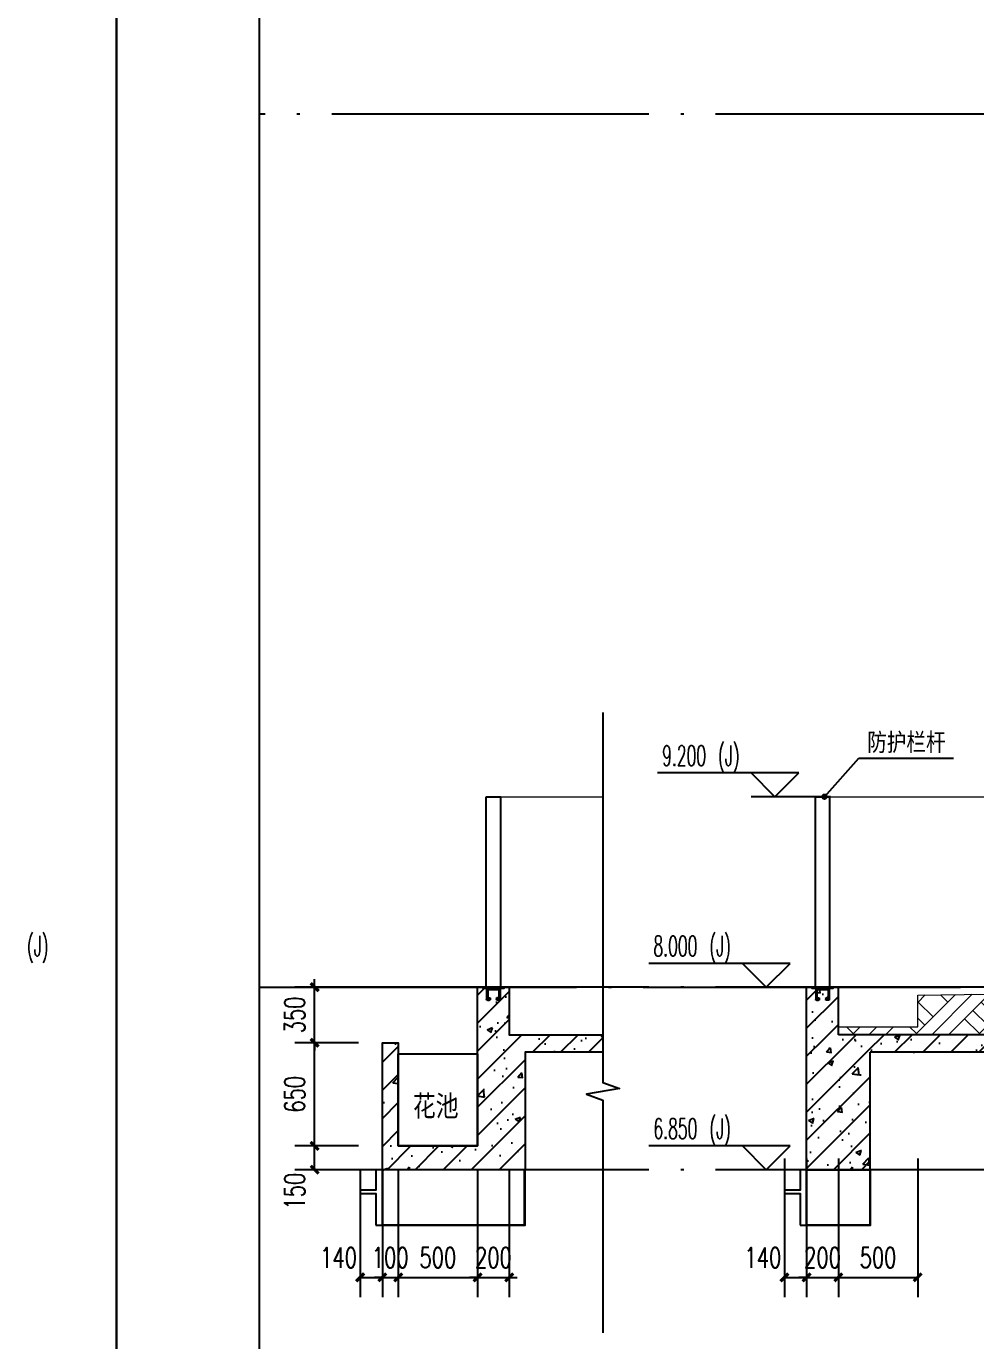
# Model space of a CAD drawing. Header units: millimetres. Extents: x 434053 to 1059003, y -2417481 to 936527.
# Drawn here: x 604182 to 610168, y -2246763 to -2238482 of the extents above; entities that cross this region are included whole.
import ezdxf

# ---------------------------------------------------------------- set-up
doc = ezdxf.new("R2010")
doc.units = ezdxf.units.MM
doc.header["$LTSCALE"] = 1000
doc.header["$MEASUREMENT"] = 0
doc.linetypes.add('ACAD_ISO02W100-0.5', pattern=[6, 4, -2])
doc.linetypes.add('DOTE', pattern=[2.42, 2, -0.2, 0.02, -0.2])
doc.layers.get('Defpoints').update_dxf_attribs({"color": 6})
for name, color, linetype in [('10# 立剖面$0$L-外包铝板', 30, 'Continuous'), ('10# 立剖面$0$t填充', 8, 'Continuous'), ('A-ANNO-DIMS', 3, 'Continuous'), ('A-ANNO-SYMB', 3, 'Continuous'), ('A-AXIS', 16, 'DOTE'), ('AXIS', 3, 'Continuous'), ('DIM_ELEV', 3, 'Continuous'), ('DIM_LEAD', 3, 'Continuous'), ('DOTE', 16, 'DOTE'), ('PUB_HATCH', 8, 'Continuous'), ('PUB_TEXT', 7, 'Continuous'), ('S', 2, 'Continuous'), ('STAIR', 2, 'Continuous'), ('WALL', 5, 'Continuous')]:
    doc.layers.add(name, color=color, linetype=linetype)
doc.layers.add('A-DETL-0001', color=4, linetype='Continuous', lineweight=15)
doc.styles.add('_TCH_DIM', font='SIMPLEX.shx', dxfattribs={"width": 0.8, "height": 3, "bigfont": 'GBCBIG.shx'})
doc.styles.add('_TCH_DIM_T3', font='SIMPLEX', dxfattribs={"width": 0.705882, "bigfont": 'GBCBIG'})
doc.styles.add('宋体', font='', dxfattribs={"width": 0.8})
doc.styles.get('宋体').set_extended_font_data('SimSun')
doc.dimstyles.new('_TCH_ARCH&&50', dxfattribs={"dimtxt": 127.5, "dimasz": 50, "dimexe": 125, "dimexo": 150, "dimgap": 61.25, "dimtad": 1, "dimdec": 0, "dimzin": 0, "dimdsep": 46, "dimtxsty": '_TCH_DIM_T3', "dimblk": 'ARCHTICK', "dimcen": 0.09, "dimclrt": 7, "dimazin": 2, "dimtfac": 1, "dimtdec": 0, "dimtix": 1, "dimtmove": 2, "dimatfit": 3, "dimfxl": 1, "dimtolj": 1, "dimtzin": 0, "dimarcsym": 0})
pattern_1 = [(45, (-1713816.56, -1462982.77), (-88.3883476, 88.3883476), []), (50, (-1713816.56, -1462982.77), (358.63009, -31.376067), [37.5, -412.5]), (355, (-1713816.56, -1462982.77), (-69.375667, 376.096067), [30, -330]), (100.4514, (-1713786.68, -1462985.4), (289.25469, 344.71977), [31.870095, -350.571056]), (46.1842, (-1713816.56, -1462882.77), (533.620524, -82.75951), [56.25, -618.75]), (96.6356, (-1713772.1, -1462889.67), (467.33135, 487.05894), [47.80514, -525.8565]), (351.1842, (-1713816.56, -1462882.77), (467.33097, 487.0593), [45, -495]), (21, (-1713766.56, -1462907.77), (298.453526, -201.309445), [37.5, -412.5]), (326, (-1713766.56, -1462907.77), (121.657666, 362.57502), [30, -330]), (71.4514, (-1713741.7, -1462924.55), (420.111314, 161.26525), [31.870095, -350.571056]), (37.5, (-1713816.56, -1462982.77), (6.0799277, 166.446927), [0, -326, 0, -335, 0, -331.25]), (7.5, (-1713816.56, -1462982.77), (131.534769, 197.205856), [0, -191, 0, -318.5, 0, -126.25]), (327.5, (-1713928.06, -1462982.77), (266.911218, -11.277436), [0, -125, 0, -390, 0, -517.5]), (317.5, (-1713978.06, -1462982.77), (291.593085, 50.052491), [0, -162.5, 0, -259, 0, -367.5])]

# ---------------------------------------------------------------- blocks, each defined once
blk = doc.blocks.new('ASDFADFGAF')
blk.add_lwpolyline([(0, 28700), (12350, 28700), (12350, 0), (0, 0)], close=True)
blk = doc.blocks.new('A$C794B30DD')
at = {"layer": 'S'}
for points in [[(110, 1124.6), (20, 1124.6), (20, -75.4), (110, -75.4)], [(130, -75.4), (0, -75.4), (0, -83.4), (130, -83.4)]]:
    blk.add_lwpolyline(points, close=True, dxfattribs=at)
at = {"layer": 'STAIR', "linetype": 'ACAD_ISO02W100-0.5'}
for p, q in [((22.1, -83.4), (22.1, -153.3)), ((26.9, -158), (40, -158)), ((100.3, -91), (29.7, -91)), ((29.7, -91), (29.7, -148.5)), ((100.3, -91), (29.7, -91)), ((31.6, -150.4), (35.3, -150.4)), ((37.2, -144.7), (37.2, -148.5)), ((39.1, -142.8), (42.9, -142.8)), ((44.8, -144.7), (44.8, -153.3)), ((85.2, -144.7), (85.2, -153.3)), ((90.9, -142.8), (87.1, -142.8)), ((103.1, -158), (90, -158)), ((92.8, -144.7), (92.8, -148.5)), ((92.8, -144.7), (92.8, -148.5)), ((98.4, -150.4), (94.7, -150.4)), ((100.3, -91), (100.3, -148.5)), ((107.9, -83.4), (107.9, -153.3))]:
    blk.add_line(p, q, dxfattribs=at)
for centre, radius, start, end in [((26.9, -153.3), 4.74, 180, 270), ((31.6, -148.5), 1.9, 180, 270), ((35.3, -148.5), 1.9, 270, 0), ((39.1, -144.7), 1.9, 90, 180), ((40, -153.3), 4.74, 270, 0), ((42.9, -144.7), 1.9, 0, 90), ((87.1, -144.7), 1.9, 90, 180), ((90, -153.3), 4.74, 180, 270), ((90.9, -144.7), 1.9, 0, 90), ((94.7, -148.5), 1.9, 180, 270), ((98.4, -148.5), 1.9, 270, 0), ((103.1, -153.3), 4.74, 270, 0)]:
    blk.add_arc(centre, radius, start, end, dxfattribs=at)
blk = doc.blocks.new('_ArchTick')
at = {"color": 0, "linetype": 'ByBlock', "const_width": 0.4}
blk.add_lwpolyline([(-0.5, -0.5), (0.5, 0.5)], dxfattribs=at)
blk = doc.blocks.new('*D886')
at = {"layer": 'A-ANNO-DIMS', "color": 0, "lineweight": -2, "transparency": 16777216}
for p, q in [((606277.1, -2245535.7), (605875.1, -2245535.7)), ((606000.1, -2245685.7), (606000.1, -2245535.7)), ((606277.1, -2245685.7), (605875.1, -2245685.7))]:
    blk.add_line(p, q, dxfattribs=at)
at = {"layer": 'Defpoints', "color": 0, "transparency": 16777216}
for p in [(606000.1, -2245535.7), (606427.1, -2245535.7), (606427.1, -2245685.7)]:
    blk.add_point(p, dxfattribs=at)
at = {"layer": 'A-ANNO-DIMS', "color": 0, "lineweight": -2, "transparency": 16777216, "xscale": 50, "yscale": 50, "zscale": 50}
for p, rotation in [((606000.1, -2245535.7), 90), ((606000.1, -2245685.7), 270)]:
    blk.add_blockref('_ArchTick', p, dxfattribs=dict(at, rotation=rotation))
at = {"layer": 'A-ANNO-DIMS', "color": 7, "transparency": 16777216, "insert": (605875.1, -2245821.4), "char_height": 127.5, "attachment_point": 5, "rotation": 90, "style": '_TCH_DIM_T3'}
blk.add_mtext('\\A1;150', dxfattribs=at)
blk = doc.blocks.new('*D887')
at = {"layer": 'A-ANNO-DIMS', "color": 0, "lineweight": -2, "transparency": 16777216}
for p, q in [((606277.1, -2244885.7), (605875.1, -2244885.7)), ((606000.1, -2245535.7), (606000.1, -2244885.7)), ((606277.1, -2245535.7), (605875.1, -2245535.7))]:
    blk.add_line(p, q, dxfattribs=at)
at = {"layer": 'Defpoints', "color": 0, "transparency": 16777216}
for p in [(606000.1, -2244885.7), (606427.1, -2244885.7), (606427.1, -2245535.7)]:
    blk.add_point(p, dxfattribs=at)
at = {"layer": 'A-ANNO-DIMS', "color": 0, "lineweight": -2, "transparency": 16777216, "xscale": 50, "yscale": 50, "zscale": 50}
for p, rotation in [((606000.1, -2244885.7), 90), ((606000.1, -2245535.7), 270)]:
    blk.add_blockref('_ArchTick', p, dxfattribs=dict(at, rotation=rotation))
at = {"layer": 'A-ANNO-DIMS', "color": 7, "transparency": 16777216, "insert": (605875.1, -2245210.7), "char_height": 127.5, "attachment_point": 5, "rotation": 90, "style": '_TCH_DIM_T3'}
blk.add_mtext('\\A1;650', dxfattribs=at)
blk = doc.blocks.new('*D888')
at = {"layer": 'A-ANNO-DIMS', "color": 0, "lineweight": -2, "transparency": 16777216}
for p, q in [((606000.1, -2244535.7), (606000.1, -2244485.7)), ((606277.1, -2244535.7), (605875.1, -2244535.7)), ((606000.1, -2244885.7), (606000.1, -2244535.7)), ((606277.1, -2244885.7), (605875.1, -2244885.7)), ((606000.1, -2244885.7), (606000.1, -2244935.7))]:
    blk.add_line(p, q, dxfattribs=at)
at = {"layer": 'Defpoints', "color": 0, "transparency": 16777216}
for p in [(606000.1, -2244535.7), (606427.1, -2244535.7), (606427.1, -2244885.7)]:
    blk.add_point(p, dxfattribs=at)
at = {"layer": 'A-ANNO-DIMS', "color": 0, "lineweight": -2, "transparency": 16777216, "xscale": 50, "yscale": 50, "zscale": 50}
for p, rotation in [((606000.1, -2244535.7), 270), ((606000.1, -2244885.7), 90)]:
    blk.add_blockref('_ArchTick', p, dxfattribs=dict(at, rotation=rotation))
at = {"layer": 'A-ANNO-DIMS', "color": 7, "transparency": 16777216, "insert": (605875.1, -2244710.7), "char_height": 127.5, "attachment_point": 5, "rotation": 90, "style": '_TCH_DIM_T3'}
blk.add_mtext('\\A1;350', dxfattribs=at)
blk = doc.blocks.new('*D897')
at = {"layer": 'A-ANNO-DIMS', "color": 0, "lineweight": -2, "transparency": 16777216}
for p, q in [((606287.1, -2245685.7), (606287.1, -2246489.3)), ((606427.1, -2245685.7), (606427.1, -2246489.3)), ((606287.1, -2246364.3), (606427.1, -2246364.3))]:
    blk.add_line(p, q, dxfattribs=at)
at = {"layer": 'Defpoints', "color": 0, "transparency": 16777216}
for p in [(606287.1, -2245535.7), (606427.1, -2245535.7), (606427.1, -2246364.3)]:
    blk.add_point(p, dxfattribs=at)
at = {"layer": 'A-ANNO-DIMS', "color": 0, "lineweight": -2, "transparency": 16777216, "xscale": 50, "yscale": 50, "zscale": 50, "rotation": 180}
blk.add_blockref('_ArchTick', (606287.1, -2246364.3), dxfattribs=at)
at = {"layer": 'A-ANNO-DIMS', "color": 0, "lineweight": -2, "transparency": 16777216, "xscale": 50, "yscale": 50, "zscale": 50}
blk.add_blockref('_ArchTick', (606427.1, -2246364.3), dxfattribs=at)
at = {"layer": 'A-ANNO-DIMS', "color": 7, "transparency": 16777216, "insert": (606151.4, -2246239.3), "char_height": 127.5, "attachment_point": 5, "style": '_TCH_DIM_T3'}
blk.add_mtext('\\A1;140', dxfattribs=at)
blk = doc.blocks.new('*D898')
at = {"layer": 'A-ANNO-DIMS', "color": 0, "lineweight": -2, "transparency": 16777216}
for p, q in [((606427.1, -2245685.7), (606427.1, -2246489.3)), ((606527.1, -2245685.7), (606527.1, -2246489.3)), ((606427.1, -2246364.3), (606377.1, -2246364.3)), ((606427.1, -2246364.3), (606527.1, -2246364.3)), ((606527.1, -2246364.3), (606577.1, -2246364.3))]:
    blk.add_line(p, q, dxfattribs=at)
at = {"layer": 'Defpoints', "color": 0, "transparency": 16777216}
for p in [(606427.1, -2245535.7), (606527.1, -2245535.7), (606527.1, -2246364.3)]:
    blk.add_point(p, dxfattribs=at)
at = {"layer": 'A-ANNO-DIMS', "color": 0, "lineweight": -2, "transparency": 16777216, "xscale": 50, "yscale": 50, "zscale": 50}
blk.add_blockref('_ArchTick', (606427.1, -2246364.3), dxfattribs=at)
at = {"layer": 'A-ANNO-DIMS', "color": 0, "lineweight": -2, "transparency": 16777216, "xscale": 50, "yscale": 50, "zscale": 50, "rotation": 180}
blk.add_blockref('_ArchTick', (606527.1, -2246364.3), dxfattribs=at)
at = {"layer": 'A-ANNO-DIMS', "color": 7, "transparency": 16777216, "insert": (606477.1, -2246239.3), "char_height": 127.5, "attachment_point": 5, "style": '_TCH_DIM_T3'}
blk.add_mtext('\\A1;100', dxfattribs=at)
blk = doc.blocks.new('*D899')
at = {"layer": 'A-ANNO-DIMS', "color": 0, "lineweight": -2, "transparency": 16777216}
for p, q in [((606527.1, -2245685.7), (606527.1, -2246489.3)), ((607027.1, -2245685.7), (607027.1, -2246489.3)), ((606527.1, -2246364.3), (607027.1, -2246364.3))]:
    blk.add_line(p, q, dxfattribs=at)
at = {"layer": 'Defpoints', "color": 0, "transparency": 16777216}
for p in [(606527.1, -2245535.7), (607027.1, -2245535.7), (607027.1, -2246364.3)]:
    blk.add_point(p, dxfattribs=at)
at = {"layer": 'A-ANNO-DIMS', "color": 0, "lineweight": -2, "transparency": 16777216, "xscale": 50, "yscale": 50, "zscale": 50, "rotation": 180}
blk.add_blockref('_ArchTick', (606527.1, -2246364.3), dxfattribs=at)
at = {"layer": 'A-ANNO-DIMS', "color": 0, "lineweight": -2, "transparency": 16777216, "xscale": 50, "yscale": 50, "zscale": 50}
blk.add_blockref('_ArchTick', (607027.1, -2246364.3), dxfattribs=at)
at = {"layer": 'A-ANNO-DIMS', "color": 7, "transparency": 16777216, "insert": (606777.1, -2246239.3), "char_height": 127.5, "attachment_point": 5, "style": '_TCH_DIM_T3'}
blk.add_mtext('\\A1;500', dxfattribs=at)
blk = doc.blocks.new('*D900')
at = {"layer": 'A-ANNO-DIMS', "color": 0, "lineweight": -2, "transparency": 16777216}
for p, q in [((607027.1, -2245685.7), (607027.1, -2246489.3)), ((607227.1, -2245685.7), (607227.1, -2246489.3)), ((607027.1, -2246364.3), (606977.1, -2246364.3)), ((607027.1, -2246364.3), (607227.1, -2246364.3)), ((607227.1, -2246364.3), (607277.1, -2246364.3))]:
    blk.add_line(p, q, dxfattribs=at)
at = {"layer": 'Defpoints', "color": 0, "transparency": 16777216}
for p in [(607027.1, -2245535.7), (607227.1, -2245535.7), (607227.1, -2246364.3)]:
    blk.add_point(p, dxfattribs=at)
at = {"layer": 'A-ANNO-DIMS', "color": 0, "lineweight": -2, "transparency": 16777216, "xscale": 50, "yscale": 50, "zscale": 50}
blk.add_blockref('_ArchTick', (607027.1, -2246364.3), dxfattribs=at)
at = {"layer": 'A-ANNO-DIMS', "color": 0, "lineweight": -2, "transparency": 16777216, "xscale": 50, "yscale": 50, "zscale": 50, "rotation": 180}
blk.add_blockref('_ArchTick', (607227.1, -2246364.3), dxfattribs=at)
at = {"layer": 'A-ANNO-DIMS', "color": 7, "transparency": 16777216, "insert": (607127.1, -2246239.3), "char_height": 127.5, "attachment_point": 5, "style": '_TCH_DIM_T3'}
blk.add_mtext('\\A1;200', dxfattribs=at)
blk = doc.blocks.new('*D901')
at = {"layer": 'A-ANNO-DIMS', "color": 0, "lineweight": -2, "transparency": 16777216}
for p, q in [((608961.8, -2245615.7), (608961.8, -2246489.3)), ((609101.8, -2245615.7), (609101.8, -2246489.3)), ((608961.8, -2246364.3), (609101.8, -2246364.3))]:
    blk.add_line(p, q, dxfattribs=at)
at = {"layer": 'Defpoints', "color": 0, "transparency": 16777216}
for p in [(608961.8, -2245465.7), (609101.8, -2245465.7), (609101.8, -2246364.3)]:
    blk.add_point(p, dxfattribs=at)
at = {"layer": 'A-ANNO-DIMS', "color": 0, "lineweight": -2, "transparency": 16777216, "xscale": 50, "yscale": 50, "zscale": 50, "rotation": 180}
blk.add_blockref('_ArchTick', (608961.8, -2246364.3), dxfattribs=at)
at = {"layer": 'A-ANNO-DIMS', "color": 0, "lineweight": -2, "transparency": 16777216, "xscale": 50, "yscale": 50, "zscale": 50}
blk.add_blockref('_ArchTick', (609101.8, -2246364.3), dxfattribs=at)
at = {"layer": 'A-ANNO-DIMS', "color": 7, "transparency": 16777216, "insert": (608826.1, -2246239.3), "char_height": 127.5, "attachment_point": 5, "style": '_TCH_DIM_T3'}
blk.add_mtext('\\A1;140', dxfattribs=at)
blk = doc.blocks.new('*D902')
at = {"layer": 'A-ANNO-DIMS', "color": 0, "lineweight": -2, "transparency": 16777216}
for p, q in [((609101.8, -2245615.7), (609101.8, -2246489.3)), ((609301.8, -2245615.7), (609301.8, -2246489.3)), ((609101.8, -2246364.3), (609051.8, -2246364.3)), ((609101.8, -2246364.3), (609301.8, -2246364.3)), ((609301.8, -2246364.3), (609351.8, -2246364.3))]:
    blk.add_line(p, q, dxfattribs=at)
at = {"layer": 'Defpoints', "color": 0, "transparency": 16777216}
for p in [(609101.8, -2245465.7), (609301.8, -2245465.7), (609301.8, -2246364.3)]:
    blk.add_point(p, dxfattribs=at)
at = {"layer": 'A-ANNO-DIMS', "color": 0, "lineweight": -2, "transparency": 16777216, "xscale": 50, "yscale": 50, "zscale": 50}
blk.add_blockref('_ArchTick', (609101.8, -2246364.3), dxfattribs=at)
at = {"layer": 'A-ANNO-DIMS', "color": 0, "lineweight": -2, "transparency": 16777216, "xscale": 50, "yscale": 50, "zscale": 50, "rotation": 180}
blk.add_blockref('_ArchTick', (609301.8, -2246364.3), dxfattribs=at)
at = {"layer": 'A-ANNO-DIMS', "color": 7, "transparency": 16777216, "insert": (609201.8, -2246239.3), "char_height": 127.5, "attachment_point": 5, "style": '_TCH_DIM_T3'}
blk.add_mtext('\\A1;200', dxfattribs=at)
blk = doc.blocks.new('*D903')
at = {"layer": 'A-ANNO-DIMS', "color": 0, "lineweight": -2, "transparency": 16777216}
for p, q in [((609301.8, -2245615.7), (609301.8, -2246489.3)), ((609801.8, -2245615.7), (609801.8, -2246489.3)), ((609301.8, -2246364.3), (609801.8, -2246364.3))]:
    blk.add_line(p, q, dxfattribs=at)
at = {"layer": 'Defpoints', "color": 0, "transparency": 16777216}
for p in [(609301.8, -2245465.7), (609801.8, -2245465.7), (609801.8, -2246364.3)]:
    blk.add_point(p, dxfattribs=at)
at = {"layer": 'A-ANNO-DIMS', "color": 0, "lineweight": -2, "transparency": 16777216, "xscale": 50, "yscale": 50, "zscale": 50, "rotation": 180}
blk.add_blockref('_ArchTick', (609301.8, -2246364.3), dxfattribs=at)
at = {"layer": 'A-ANNO-DIMS', "color": 0, "lineweight": -2, "transparency": 16777216, "xscale": 50, "yscale": 50, "zscale": 50}
blk.add_blockref('_ArchTick', (609801.8, -2246364.3), dxfattribs=at)
at = {"layer": 'A-ANNO-DIMS', "color": 7, "transparency": 16777216, "insert": (609551.8, -2246239.3), "char_height": 127.5, "attachment_point": 5, "style": '_TCH_DIM_T3'}
blk.add_mtext('\\A1;500', dxfattribs=at)

msp = doc.modelspace()

# ---------------------------------------------------------------- hatches: boundary and pattern name
at = {"layer": 'A-DETL-0001'}
h = msp.add_hatch(dxfattribs=at)
h.set_pattern_fill('夯实土壤', color=8, scale=50)
h.set_pattern_definition([(45, (-1702841.2, -1474082.77), (-198.697006, 198.697006), []), (45, (-1702736.2, -1474082.77), (-198.697006, 198.697006), []), (45, (-1702631.2, -1474082.77), (-198.697006, 198.697006), []), (135, (-1702841.2, -1474082.77), (-198.697006, -198.697006), [132.5, -148.5]), (135, (-1702788.7, -1474030.27), (-198.697006, -198.697006), [132.5, -148.5]), (135, (-1702736.2, -1473977.77), (-198.697006, -198.697006), [132.5, -148.5])])
h.paths.add_polyline_path([(613301.8, -2244535.7), (613301.8, -2244835.7), (609301.8, -2244835.7), (609301.8, -2244785.7), (609801.8, -2244785.7), (609801.8, -2244585.7)])
at = {"layer": 'PUB_HATCH'}
h = msp.add_hatch(dxfattribs=at)
h.set_pattern_fill('钢筋混凝土', color=256, scale=50, style=0)
h.set_pattern_definition([(45, (-1738726.65, -1462982.77), (-88.3883476, 88.3883476), []), (50, (-1738726.65, -1462982.77), (358.63009, -31.376067), [37.5, -412.5]), (355, (-1738726.65, -1462982.77), (-69.375667, 376.096067), [30, -330]), (100.4514, (-1738696.76, -1462985.4), (289.25469, 344.71977), [31.870095, -350.571056]), (46.1842, (-1738726.65, -1462882.77), (533.620524, -82.75951), [56.25, -618.75]), (96.6356, (-1738682.2, -1462889.67), (467.33135, 487.05894), [47.80514, -525.8565]), (351.1842, (-1738726.65, -1462882.77), (467.33097, 487.0593), [45, -495]), (21, (-1738676.65, -1462907.77), (298.453526, -201.309445), [37.5, -412.5]), (326, (-1738676.65, -1462907.77), (121.657666, 362.57502), [30, -330]), (71.4514, (-1738651.78, -1462924.55), (420.111314, 161.26525), [31.870095, -350.571056]), (37.5, (-1738726.65, -1462982.77), (6.0799277, 166.446927), [0, -326, 0, -335, 0, -331.25]), (7.5, (-1738726.65, -1462982.77), (131.534769, 197.205856), [0, -191, 0, -318.5, 0, -126.25]), (327.5, (-1738838.15, -1462982.77), (266.911218, -11.277436), [0, -125, 0, -390, 0, -517.5]), (317.5, (-1738888.15, -1462982.77), (291.593085, 50.052491), [0, -162.5, 0, -259, 0, -367.5])])
h.paths.add_polyline_path([(607027.1, -2245535.7), (606527.1, -2245535.7), (606527.1, -2244885.7), (606427.1, -2244885.7), (606427.1, -2245685.7), (607327.1, -2245685.7), (607327.1, -2244945.7), (607818.1, -2244945.7), (607818.1, -2244835.7), (607227.1, -2244835.7), (607227.1, -2244535.7), (607027.1, -2244535.7)])
h = msp.add_hatch(dxfattribs=at)
h.set_pattern_fill('钢筋混凝土', color=256, scale=50, style=0)
h.set_pattern_definition(pattern_1)
h.paths.add_polyline_path([(609301.8, -2244872.3), (609301.8, -2244535.7), (609101.8, -2244535.7), (609101.8, -2244835.7)])
h = msp.add_hatch(dxfattribs=at)
h.set_pattern_fill('钢筋混凝土', color=256, scale=50, style=0)
h.set_pattern_definition(pattern_1)
h.paths.add_polyline_path([(609501.8, -2245685.7), (609501.8, -2244945.7), (609301.8, -2244872.3), (609101.8, -2244835.7), (609101.8, -2245685.7)])
h = msp.add_hatch(dxfattribs=at)
h.set_pattern_fill('钢筋混凝土', color=256, scale=50, style=0)
h.set_pattern_definition(pattern_1)
h.paths.add_polyline_path([(613518.5, -2244872.3), (613301.8, -2244835.7), (609301.8, -2244835.7), (609301.8, -2244872.3), (609501.8, -2244945.7), (613301.8, -2244945.7)])

# ---------------------------------------------------------------- linework, layer by layer
at = {"layer": '10# 立剖面$0$L-外包铝板', "ltscale": 0.5}
for points in [[(606387.1, -2246035.7), (606427.1, -2246035.7), (606427.1, -2245685.7), (606387.1, -2245685.7), (606387.1, -2245815.7), (606287.1, -2245815.7), (606287.1, -2245835.7), (606387.1, -2245835.7)], [(609061.8, -2246035.7), (609101.8, -2246035.7), (609101.8, -2245685.7), (609061.8, -2245685.7), (609061.8, -2245815.7), (608961.8, -2245815.7), (608961.8, -2245835.7), (609061.8, -2245835.7)]]:
    msp.add_lwpolyline(points, close=True, dxfattribs=at)
for points in [[(606427.1, -2246035.7), (607327.1, -2246035.7), (607327.1, -2245685.7)], [(606427.1, -2246032.7), (607324.1, -2246032.7), (607324.1, -2245685.7)], [(609101.8, -2246035.7), (609504.8, -2246035.7), (609504.8, -2245685.7)], [(609101.8, -2246032.7), (609501.8, -2246032.7), (609501.8, -2245685.7)]]:
    msp.add_lwpolyline(points, dxfattribs=at)
at = {"layer": '10# 立剖面$0$t填充', "color": 8}
msp.add_lwpolyline([(606527.1, -2244955.7), (607027.1, -2244955.7), (607027.1, -2245535.7), (606527.1, -2245535.7)], close=True, dxfattribs=at)
at = {"layer": 'A-ANNO-SYMB'}
msp.add_lwpolyline([(607818.1, -2242805.7), (607818.1, -2245135.7), (607923.1, -2245173.9), (607713.1, -2245210.9), (607818.1, -2245248.2), (607818.1, -2246712.7)], dxfattribs=at)
at = {"layer": 'A-AXIS'}
msp.add_line((605651.8, -2244535.7), (616676.3, -2244535.7), dxfattribs=at)
at = {"layer": 'A-DETL-0001', "color": 2}
for p, q in [((607172.1, -2243335.7), (607818.1, -2243335.7)), ((609246.8, -2243335.7), (613301.8, -2243335.7))]:
    msp.add_line(p, q, dxfattribs=at)
msp.add_lwpolyline([(613301.8, -2244535.7), (613301.8, -2244835.7), (609301.8, -2244835.7), (609301.8, -2244785.7), (609801.8, -2244785.7), (609801.8, -2244585.7)], close=True, dxfattribs=at)
at = {"layer": 'AXIS'}
msp.add_lwpolyline([(605651.8, -2226035.7), (615367.9, -2226035.7), (615367.9, -2253351.7), (605651.8, -2253351.7)], close=True, dxfattribs=at)
at = {"layer": 'DIM_ELEV'}
for p, q in [((609052.1, -2243185.7), (608162.5, -2243185.7)), ((608902.1, -2243335.7), (608752.1, -2243185.7)), ((608902.1, -2243335.7), (609052.1, -2243185.7)), ((609252.1, -2243335.7), (608752.1, -2243335.7)), ((608997.1, -2244385.7), (608107.5, -2244385.7)), ((608847.1, -2244535.7), (608697.1, -2244385.7)), ((608847.1, -2244535.7), (608997.1, -2244385.7)), ((609197.1, -2244535.7), (608697.1, -2244535.7)), ((608997.1, -2245535.7), (608107.5, -2245535.7)), ((608847.1, -2245685.7), (608697.1, -2245535.7)), ((608847.1, -2245685.7), (608997.1, -2245535.7)), ((609197.1, -2245685.7), (608697.1, -2245685.7))]:
    msp.add_line(p, q, dxfattribs=at)
at = {"layer": 'DIM_LEAD'}
for p, q in [((609214.3, -2243335.7), (609431.1, -2243093.3)), ((609431.1, -2243093.3), (610028.6, -2243093.3))]:
    msp.add_line(p, q, dxfattribs=at)
at = {"layer": 'DIM_LEAD', "const_width": 20}
msp.add_lwpolyline([(609207.6, -2243343.1, 1), (609220.9, -2243328.2, 1)], format="xyb", close=True, dxfattribs=at)
at = {"layer": 'DOTE'}
for p, q in [((615367.9, -2239035.7), (605651.8, -2239035.7)), ((615367.9, -2244535.7), (605712.9, -2244535.7)), ((615367.9, -2245685.7), (605712.9, -2245685.7))]:
    msp.add_line(p, q, dxfattribs=at)
at = {"layer": 'WALL'}
for p, q in [((609101.8, -2244835.7), (609101.8, -2244535.7)), ((609101.8, -2244535.7), (609301.8, -2244535.7)), ((609301.8, -2244835.7), (609301.8, -2244535.7)), ((609101.8, -2245685.7), (609101.8, -2244835.7)), ((613301.8, -2244835.7), (609301.8, -2244835.7)), ((613301.8, -2244945.7), (609501.8, -2244945.7)), ((609501.8, -2245685.7), (609501.8, -2244945.7)), ((609101.8, -2245685.7), (609501.8, -2245685.7))]:
    msp.add_line(p, q, dxfattribs=at)
msp.add_lwpolyline([(607818.1, -2244945.7), (607327.1, -2244945.7), (607327.1, -2245685.7), (606427.1, -2245685.7), (606427.1, -2244885.7), (606527.1, -2244885.7), (606527.1, -2245535.7), (607027.1, -2245535.7), (607027.1, -2244535.7), (607227.1, -2244535.7), (607227.1, -2244835.7), (607818.1, -2244835.7)], dxfattribs=at)

# ---------------------------------------------------------------- block references
for p in [(592400.9, -2254726.3), (604750.9, -2254726.3)]:
    msp.add_blockref('ASDFADFGAF', p)
at = {"xscale": -1}
for p in [(607192.1, -2244460.2), (609266.8, -2244460.2)]:
    msp.add_blockref('A$C794B30DD', p, dxfattribs=at)

# ---------------------------------------------------------------- texts
at = {"layer": 'PUB_TEXT'}
for s, height, style, width, p in [('防护栏杆', 113.29, '宋体', 0.8, (609483.4, -2243048.3)), ('9.200', 127.5, '_TCH_DIM', 0.564706, (608190.7, -2243140.7)), ('(J)', 127.5, '_TCH_DIM', 0.564706, (608543.7, -2243140.7)), ('(J)', 127.5, '_TCH_DIM', 0.564706, (604186.9, -2244340.7)), ('8.000', 127.5, '_TCH_DIM', 0.564706, (608135.7, -2244340.7)), ('(J)', 127.5, '_TCH_DIM', 0.564706, (608488.7, -2244340.7)), ('花池', 132.17, '宋体', 0.8, (606619.1, -2245349.7)), ('6.850', 127.5, '_TCH_DIM', 0.564706, (608135.7, -2245490.7)), ('(J)', 127.5, '_TCH_DIM', 0.564706, (608488.7, -2245490.7))]:
    msp.add_text(s, height=height, dxfattribs=dict(at, style=style, width=width)).set_placement(p)

# ---------------------------------------------------------------- dimensions: what is measured, and where the dimension line sits
at = {"layer": 'A-ANNO-DIMS'}
for p1, p2, distance, picture, middle in [((606427.1, -2244885.7), (606427.1, -2244535.7), 426.9, '*D888', (605875.1, -2244710.7)), ((606427.1, -2245535.7), (606427.1, -2244885.7), 426.9, '*D887', (605875.1, -2245210.7)), ((609101.8, -2245465.7), (609301.8, -2245465.7), -898.6, '*D902', (609201.8, -2246239.3)), ((609301.8, -2245465.7), (609801.8, -2245465.7), -898.6, '*D903', (609551.8, -2246239.3)), ((606427.1, -2245535.7), (606527.1, -2245535.7), -828.6, '*D898', (606477.1, -2246239.3)), ((606527.1, -2245535.7), (607027.1, -2245535.7), -828.6, '*D899', (606777.1, -2246239.3)), ((607027.1, -2245535.7), (607227.1, -2245535.7), -828.6, '*D900', (607127.1, -2246239.3))]:
    dim = msp.add_aligned_dim(p1=p1, p2=p2, distance=distance, dimstyle='_TCH_ARCH&&50', dxfattribs=at)
    dim.commit()
    dim.dimension.update_dxf_attribs({"geometry": picture, "text_midpoint": middle})
for base, p1, p2, angle, picture, middle in [((609101.8, -2246364.3), (608961.8, -2245465.7), (609101.8, -2245465.7), 0, '*D901', (608826.1, -2246239.3)), ((606000.1, -2245535.7), (606427.1, -2245685.7), (606427.1, -2245535.7), 90, '*D886', (605875.1, -2245821.4)), ((606427.1, -2246364.3), (606287.1, -2245535.7), (606427.1, -2245535.7), 0, '*D897', (606151.4, -2246239.3))]:
    dim = msp.add_linear_dim(base=base, p1=p1, p2=p2, angle=angle, dimstyle='_TCH_ARCH&&50', dxfattribs=at)
    dim.commit()
    dim.dimension.update_dxf_attribs({"geometry": picture, "text_midpoint": middle, "dimtype": 129})

doc.saveas('drawing.dxf')
